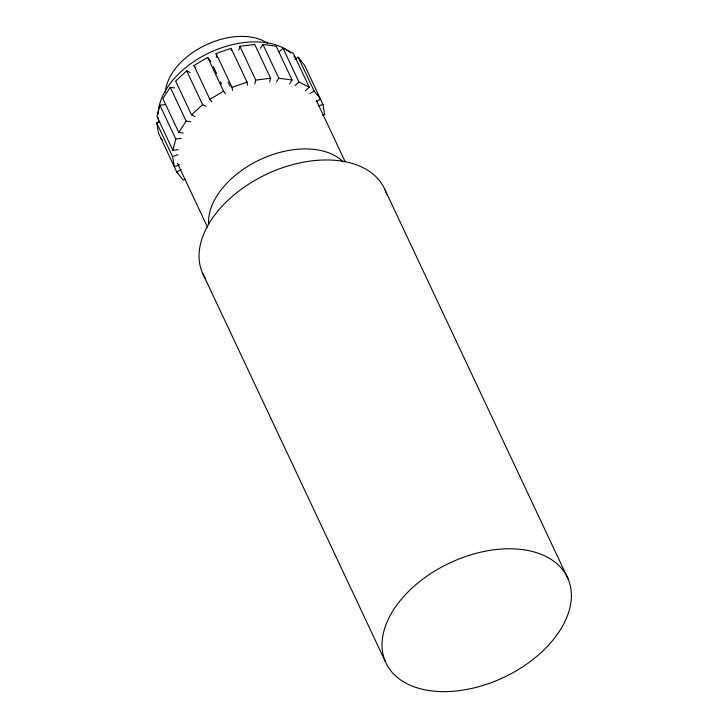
<?xml version="1.0" encoding="UTF-8"?>
<svg xmlns="http://www.w3.org/2000/svg" width="728" height="728" viewBox="0 0 728 728"><rect width="100%" height="100%" fill="white"/><g stroke="black" fill="none" stroke-linecap="round" stroke-linejoin="round"><path stroke-width="1.09" d="M165.174 104.55L159.869 105.205L156.957 116.48L172.873 150.296L178.178 149.649M172.873 150.296L175.776 139.012L159.869 105.205M238.884 50.032L239.858 46.274L254.727 44.463L270.634 78.269L269.669 82.027M254.8 83.838L255.765 80.08L239.858 46.274M174.638 87.906L170.225 87.324L162.863 98.608L178.779 132.423L183.192 133.006M178.779 132.423L186.141 121.13L170.225 87.324M260.478 48.203L262.926 44.444L276.167 46.21L292.083 80.016L289.626 83.784M276.385 82.018L278.842 78.251L262.926 44.444M190.144 72.573L186.705 70.853L175.612 81.045L191.528 114.86L194.958 116.58M191.528 114.86L202.612 104.668L206.051 106.388M279.088 51.87L283.046 48.23L293.366 53.39L309.273 87.205L305.314 90.845M294.995 85.677L298.953 82.037L309.273 87.205M211.775 101.747L209.864 99.327L193.957 65.511L207.689 57.421L210.883 61.452M209.864 99.327L223.596 91.228L225.516 93.648M294.804 59.277L298.243 57.257L304.623 65.32L322.932 104.45L324.761 114.624L322.613 115.361M159.869 121.631L156.647 122.75L158.477 132.915L176.777 172.054L181.072 169.515M309.855 93.593L314.15 91.064L320.538 99.126L316.243 101.656M184.885 179.097L183.165 180.116L176.777 172.054M216.826 57.603L216.089 53.535L231.131 48.321L247.038 82.127L247.584 85.185M232.551 90.39L232.005 87.342L247.038 82.127M179.752 164.865L174.383 166.73L172.554 156.556L177.923 154.7M318.637 105.942L322.932 104.45M255.765 80.08L270.634 78.269M175.776 139.012L181.09 138.366M278.842 78.251L292.083 80.016M186.141 121.13L190.554 121.722M193.957 65.511L195.231 67.131M160.87 138.238L162.781 140.659M385.139 190.099L568.104 578.924A100.309 63.263 -25.2 0 1 452.37 691.318A100.309 63.263 -25.2 0 1 409.618 590.372A100.309 63.263 -25.2 0 1 568.104 578.924M298.243 57.257L314.15 91.064M316.361 100.455L345.145 161.643M283.046 48.23L298.953 82.037M216.089 53.535L232.005 87.342M228.092 82.182L230.021 86.277M213.295 66.567L216.671 73.746M220.529 81.936L221.494 83.993M207.689 57.421L223.596 91.228M186.705 70.853L202.612 104.668M177.423 163.208L207.653 227.445M156.647 122.75L172.554 156.556M202.329 272.663L385.294 661.488M231.131 48.321L231.495 50.359M159.023 122.604A76.24 48.084 -25.2 0 1 158.231 117.381M158.158 113.768A76.24 48.084 -25.2 0 1 210.72 52.134A76.24 48.084 -25.2 0 1 290.781 52.971M293.985 56.074A76.24 48.084 -25.2 0 1 296.187 58.786M165.393 92.183A60.187 37.956 -25.2 0 1 205.387 45.172A60.187 37.956 -25.2 0 1 267.549 43.243M208.608 224.452A76.24 48.084 -25.2 0 1 260.478 159.477A76.24 48.084 -25.2 0 1 343.152 161.853M205.496 278.66A100.309 63.263 -25.2 0 1 267.422 173.846A100.309 63.263 -25.2 0 1 386.668 194.367"/></g></svg>
